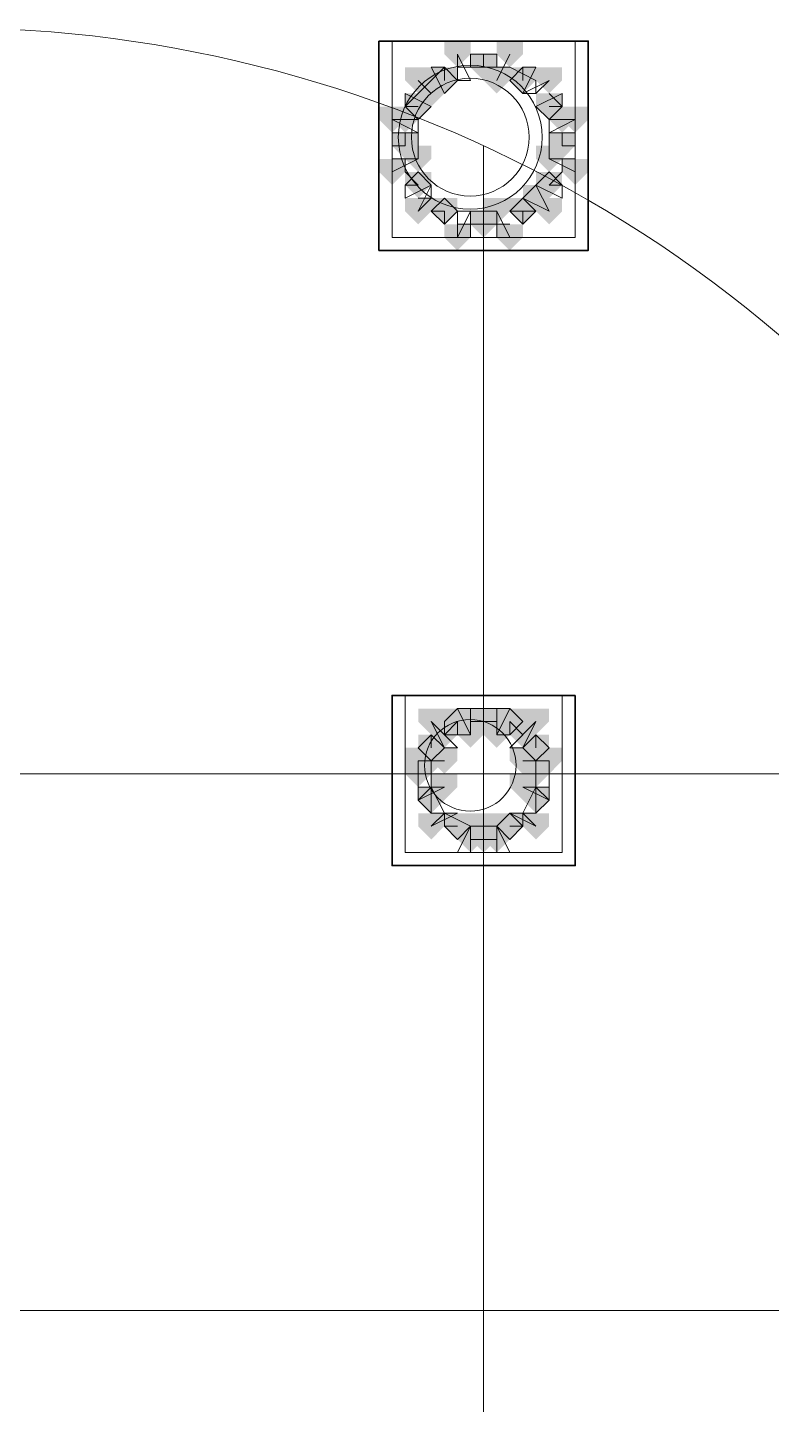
# Model space of a CAD drawing. Header units: millimetres. Extents: x 2315 to 4619, y 1334 to 1897.
# Drawn here: x 3836.4 to 3839.87, y 1541.26 to 1547.68 of the extents above; entities that cross this region are included whole.
import ezdxf

# ---------------------------------------------------------------- set-up
doc = ezdxf.new("R2010")
doc.units = ezdxf.units.MM
for name, color, linetype, true_color in [('PDF_10', 7, 'Continuous', 0x00b85c), ('PDF_AXIS', 7, 'Continuous', 0x00b85c), ('PDF_柱构件', 7, 'Continuous', 0x00b85c), ('PDF_转运站初步方案', 7, 'Continuous', 0x00b85c)]:
    doc.layers.add(name, color=color, linetype=linetype, true_color=true_color)
doc.layers.add('PDF_中心线层', color=1, linetype='Continuous')
doc.layers.add('PDF_粗实线层', color=7, linetype='Continuous')

msp = doc.modelspace()

# ---------------------------------------------------------------- hatches: boundary and pattern name
at = {"layer": 'PDF_10', "transparency": 33554559}
for points in [[(3838.5306, 1547.5601), (3838.4695, 1547.5601), (3838.4695, 1547.499), (3838.5306, 1547.4379), (3838.5917, 1547.499), (3838.5917, 1547.5601)], [(3838.5306, 1547.5601), (3838.4695, 1547.5601), (3838.4695, 1547.499), (3838.5306, 1547.4379), (3838.5917, 1547.499), (3838.5917, 1547.5601)], [(3838.3473, 1547.499), (3838.2862, 1547.499), (3838.2862, 1547.4379), (3838.3473, 1547.3768), (3838.4084, 1547.4379), (3838.4084, 1547.499)], [(3838.3473, 1547.499), (3838.2862, 1547.499), (3838.2862, 1547.4379), (3838.3473, 1547.3768), (3838.4084, 1547.4379), (3838.4084, 1547.499)], [(3838.7138, 1547.499), (3838.6527, 1547.499), (3838.6527, 1547.4379), (3838.7138, 1547.3768), (3838.7749, 1547.4379), (3838.7749, 1547.499)], [(3838.7138, 1547.499), (3838.6527, 1547.499), (3838.6527, 1547.4379), (3838.7138, 1547.3768), (3838.7749, 1547.4379), (3838.7749, 1547.499)], [(3838.2252, 1547.3768), (3838.1641, 1547.3768), (3838.1641, 1547.3157), (3838.2252, 1547.2547), (3838.2862, 1547.3157), (3838.2862, 1547.3768)], [(3838.2252, 1547.3768), (3838.1641, 1547.3768), (3838.1641, 1547.3157), (3838.2252, 1547.2547), (3838.2862, 1547.3157), (3838.2862, 1547.3768)], [(3838.836, 1547.3768), (3838.7749, 1547.3768), (3838.7749, 1547.3157), (3838.836, 1547.2547), (3838.8971, 1547.3157), (3838.8971, 1547.3768)], [(3838.836, 1547.3768), (3838.7749, 1547.3768), (3838.7749, 1547.3157), (3838.836, 1547.2547), (3838.8971, 1547.3157), (3838.8971, 1547.3768)], [(3838.1641, 1547.1936), (3838.103, 1547.1936), (3838.103, 1547.1325), (3838.1641, 1547.0714), (3838.2252, 1547.1325), (3838.2252, 1547.1936)], [(3838.1641, 1547.1936), (3838.103, 1547.1936), (3838.103, 1547.1325), (3838.1641, 1547.0714), (3838.2252, 1547.1325), (3838.2252, 1547.1936)], [(3838.8971, 1547.1936), (3838.836, 1547.1936), (3838.836, 1547.1325), (3838.8971, 1547.0714), (3838.9581, 1547.1325), (3838.9581, 1547.1936)], [(3838.8971, 1547.1936), (3838.836, 1547.1936), (3838.836, 1547.1325), (3838.8971, 1547.0714), (3838.9581, 1547.1325), (3838.9581, 1547.1936)], [(3838.2252, 1547.0103), (3838.1641, 1547.0103), (3838.1641, 1546.9493), (3838.2252, 1546.8882), (3838.2862, 1546.9493), (3838.2862, 1547.0103)], [(3838.2252, 1547.0103), (3838.1641, 1547.0103), (3838.1641, 1546.9493), (3838.2252, 1546.8882), (3838.2862, 1546.9493), (3838.2862, 1547.0103)], [(3838.836, 1547.0103), (3838.7749, 1547.0103), (3838.7749, 1546.9493), (3838.836, 1546.8882), (3838.8971, 1546.9493), (3838.8971, 1547.0103)], [(3838.836, 1547.0103), (3838.7749, 1547.0103), (3838.7749, 1546.9493), (3838.836, 1546.8882), (3838.8971, 1546.9493), (3838.8971, 1547.0103)], [(3838.3473, 1546.8882), (3838.2862, 1546.8882), (3838.2862, 1546.8271), (3838.3473, 1546.766), (3838.4084, 1546.8271), (3838.4084, 1546.8882)], [(3838.3473, 1546.8882), (3838.2862, 1546.8882), (3838.2862, 1546.8271), (3838.3473, 1546.766), (3838.4084, 1546.8271), (3838.4084, 1546.8882)], [(3838.7138, 1546.8882), (3838.6527, 1546.8882), (3838.6527, 1546.8271), (3838.7138, 1546.766), (3838.7749, 1546.8271), (3838.7749, 1546.8882)], [(3838.7138, 1546.8882), (3838.6527, 1546.8882), (3838.6527, 1546.8271), (3838.7138, 1546.766), (3838.7749, 1546.8271), (3838.7749, 1546.8882)], [(3838.5306, 1546.8271), (3838.4695, 1546.8271), (3838.4695, 1546.766), (3838.5306, 1546.7049), (3838.5917, 1546.766), (3838.5917, 1546.8271)], [(3838.5306, 1546.8271), (3838.4695, 1546.8271), (3838.4695, 1546.766), (3838.5306, 1546.7049), (3838.5917, 1546.766), (3838.5917, 1546.8271)], [(3838.5306, 1546.8271), (3838.4695, 1546.8271), (3838.4695, 1546.766), (3838.5306, 1546.7049), (3838.5917, 1546.766), (3838.5917, 1546.8271)], [(3838.4084, 1544.506), (3838.3473, 1544.506), (3838.3473, 1544.4449), (3838.4084, 1544.3839), (3838.4695, 1544.4449), (3838.4695, 1544.506)], [(3838.4084, 1544.506), (3838.3473, 1544.506), (3838.3473, 1544.4449), (3838.4084, 1544.3839), (3838.4695, 1544.4449), (3838.4695, 1544.506)], [(3838.5306, 1544.506), (3838.4695, 1544.506), (3838.4695, 1544.4449), (3838.5306, 1544.3839), (3838.5917, 1544.4449), (3838.5917, 1544.506)], [(3838.5306, 1544.506), (3838.4695, 1544.506), (3838.4695, 1544.4449), (3838.5306, 1544.3839), (3838.5917, 1544.4449), (3838.5917, 1544.506)], [(3838.6527, 1544.506), (3838.5917, 1544.506), (3838.5917, 1544.4449), (3838.6527, 1544.3839), (3838.7138, 1544.4449), (3838.7138, 1544.506)], [(3838.6527, 1544.506), (3838.5917, 1544.506), (3838.5917, 1544.4449), (3838.6527, 1544.3839), (3838.7138, 1544.4449), (3838.7138, 1544.506)], [(3838.2862, 1544.3839), (3838.2252, 1544.3839), (3838.2252, 1544.3228), (3838.2862, 1544.2617), (3838.3473, 1544.3228), (3838.3473, 1544.3839)], [(3838.2862, 1544.3839), (3838.2252, 1544.3839), (3838.2252, 1544.3228), (3838.2862, 1544.2617), (3838.3473, 1544.3228), (3838.3473, 1544.3839)], [(3838.2862, 1544.3839), (3838.2252, 1544.3839), (3838.2252, 1544.3228), (3838.2862, 1544.2617), (3838.3473, 1544.3228), (3838.3473, 1544.3839)], [(3838.7749, 1544.3839), (3838.7138, 1544.3839), (3838.7138, 1544.3228), (3838.7749, 1544.2617), (3838.836, 1544.3228), (3838.836, 1544.3839)], [(3838.7749, 1544.3839), (3838.7138, 1544.3839), (3838.7138, 1544.3228), (3838.7749, 1544.2617), (3838.836, 1544.3228), (3838.836, 1544.3839)], [(3838.7749, 1544.3839), (3838.7138, 1544.3839), (3838.7138, 1544.3228), (3838.7749, 1544.2617), (3838.836, 1544.3228), (3838.836, 1544.3839)], [(3838.2252, 1544.2617), (3838.1641, 1544.2617), (3838.1641, 1544.2006), (3838.2252, 1544.1395), (3838.2862, 1544.2006), (3838.2862, 1544.2617)], [(3838.2252, 1544.2617), (3838.1641, 1544.2617), (3838.1641, 1544.2006), (3838.2252, 1544.1395), (3838.2862, 1544.2006), (3838.2862, 1544.2617)], [(3838.7749, 1544.2617), (3838.7138, 1544.2617), (3838.7138, 1544.2006), (3838.7749, 1544.1395), (3838.836, 1544.2006), (3838.836, 1544.2617)], [(3838.7749, 1544.2617), (3838.7138, 1544.2617), (3838.7138, 1544.2006), (3838.7749, 1544.1395), (3838.836, 1544.2006), (3838.836, 1544.2617)], [(3838.2862, 1544.1395), (3838.2252, 1544.1395), (3838.2252, 1544.0784), (3838.2862, 1544.0174), (3838.3473, 1544.0784), (3838.3473, 1544.1395)], [(3838.2862, 1544.1395), (3838.2252, 1544.1395), (3838.2252, 1544.0784), (3838.2862, 1544.0174), (3838.3473, 1544.0784), (3838.3473, 1544.1395)], [(3838.7749, 1544.1395), (3838.7138, 1544.1395), (3838.7138, 1544.0784), (3838.7749, 1544.0174), (3838.836, 1544.0784), (3838.836, 1544.1395)], [(3838.7749, 1544.1395), (3838.7138, 1544.1395), (3838.7138, 1544.0784), (3838.7749, 1544.0174), (3838.836, 1544.0784), (3838.836, 1544.1395)], [(3838.4084, 1544.0174), (3838.3473, 1544.0174), (3838.3473, 1543.9563), (3838.4084, 1543.8952), (3838.4695, 1543.9563), (3838.4695, 1544.0174)], [(3838.4084, 1544.0174), (3838.3473, 1544.0174), (3838.3473, 1543.9563), (3838.4084, 1543.8952), (3838.4695, 1543.9563), (3838.4695, 1544.0174)], [(3838.4084, 1544.0174), (3838.3473, 1544.0174), (3838.3473, 1543.9563), (3838.4084, 1543.8952), (3838.4695, 1543.9563), (3838.4695, 1544.0174)], [(3838.6527, 1544.0174), (3838.5917, 1544.0174), (3838.5917, 1543.9563), (3838.6527, 1543.8952), (3838.7138, 1543.9563), (3838.7138, 1544.0174)], [(3838.6527, 1544.0174), (3838.5917, 1544.0174), (3838.5917, 1543.9563), (3838.6527, 1543.8952), (3838.7138, 1543.9563), (3838.7138, 1544.0174)], [(3838.6527, 1544.0174), (3838.5917, 1544.0174), (3838.5917, 1543.9563), (3838.6527, 1543.8952), (3838.7138, 1543.9563), (3838.7138, 1544.0174)], [(3838.5306, 1543.9563), (3838.4695, 1543.9563), (3838.4695, 1543.8952), (3838.5306, 1543.8341), (3838.5917, 1543.8952), (3838.5917, 1543.9563)], [(3838.5306, 1543.9563), (3838.4695, 1543.9563), (3838.4695, 1543.8952), (3838.5306, 1543.8341), (3838.5917, 1543.8952), (3838.5917, 1543.9563)]]:
    msp.add_hatch(color=6, dxfattribs=at).paths.add_polyline_path(points)
at = {"layer": 'PDF_柱构件', "transparency": 33554559}
for points in [[(3838.4084, 1547.6211), (3838.3473, 1547.6211), (3838.3473, 1547.5601), (3838.4084, 1547.499), (3838.4695, 1547.5601), (3838.4695, 1547.6211)], [(3838.6527, 1547.6211), (3838.5917, 1547.6211), (3838.5917, 1547.5601), (3838.6527, 1547.499), (3838.7138, 1547.5601), (3838.7138, 1547.6211)], [(3838.2252, 1547.499), (3838.1641, 1547.499), (3838.1641, 1547.4379), (3838.2252, 1547.3768), (3838.2862, 1547.4379), (3838.2862, 1547.499)], [(3838.5917, 1547.499), (3838.5306, 1547.499), (3838.5306, 1547.4379), (3838.5917, 1547.3768), (3838.6527, 1547.4379), (3838.6527, 1547.499)], [(3838.836, 1547.499), (3838.7749, 1547.499), (3838.7749, 1547.4379), (3838.836, 1547.3768), (3838.8971, 1547.4379), (3838.8971, 1547.499)], [(3838.2862, 1547.4379), (3838.2252, 1547.4379), (3838.2252, 1547.3768), (3838.2862, 1547.3157), (3838.3473, 1547.3768), (3838.3473, 1547.4379)], [(3838.103, 1547.3157), (3838.0419, 1547.3157), (3838.0419, 1547.2547), (3838.103, 1547.1936), (3838.1641, 1547.2547), (3838.1641, 1547.3157)], [(3838.1641, 1547.3157), (3838.103, 1547.3157), (3838.103, 1547.2547), (3838.1641, 1547.1936), (3838.2252, 1547.2547), (3838.2252, 1547.3157)], [(3838.8971, 1547.3157), (3838.836, 1547.3157), (3838.836, 1547.2547), (3838.8971, 1547.1936), (3838.9581, 1547.2547), (3838.9581, 1547.3157)], [(3838.9581, 1547.3157), (3838.8971, 1547.3157), (3838.8971, 1547.2547), (3838.9581, 1547.1936), (3839.0192, 1547.2547), (3839.0192, 1547.3157)], [(3838.2252, 1547.1325), (3838.1641, 1547.1325), (3838.1641, 1547.0714), (3838.2252, 1547.0103), (3838.2862, 1547.0714), (3838.2862, 1547.1325)], [(3838.836, 1547.1325), (3838.7749, 1547.1325), (3838.7749, 1547.0714), (3838.836, 1547.0103), (3838.8971, 1547.0714), (3838.8971, 1547.1325)], [(3838.103, 1547.0714), (3838.0419, 1547.0714), (3838.0419, 1547.0103), (3838.103, 1546.9493), (3838.1641, 1547.0103), (3838.1641, 1547.0714)], [(3838.9581, 1547.0714), (3838.8971, 1547.0714), (3838.8971, 1547.0103), (3838.9581, 1546.9493), (3839.0192, 1547.0103), (3839.0192, 1547.0714)], [(3838.7749, 1546.9493), (3838.7138, 1546.9493), (3838.7138, 1546.8882), (3838.7749, 1546.8271), (3838.836, 1546.8882), (3838.836, 1546.9493)], [(3838.2252, 1546.8882), (3838.1641, 1546.8882), (3838.1641, 1546.8271), (3838.2252, 1546.766), (3838.2862, 1546.8271), (3838.2862, 1546.8882)], [(3838.5917, 1546.8882), (3838.5306, 1546.8882), (3838.5306, 1546.8271), (3838.5917, 1546.766), (3838.6527, 1546.8271), (3838.6527, 1546.8882)], [(3838.836, 1546.8882), (3838.7749, 1546.8882), (3838.7749, 1546.8271), (3838.836, 1546.766), (3838.8971, 1546.8271), (3838.8971, 1546.8882)], [(3838.4084, 1546.766), (3838.3473, 1546.766), (3838.3473, 1546.7049), (3838.4084, 1546.6439), (3838.4695, 1546.7049), (3838.4695, 1546.766)], [(3838.6527, 1546.766), (3838.5917, 1546.766), (3838.5917, 1546.7049), (3838.6527, 1546.6439), (3838.7138, 1546.7049), (3838.7138, 1546.766)], [(3838.2862, 1544.506), (3838.2252, 1544.506), (3838.2252, 1544.4449), (3838.2862, 1544.3839), (3838.3473, 1544.4449), (3838.3473, 1544.506)], [(3838.4695, 1544.506), (3838.4084, 1544.506), (3838.4084, 1544.4449), (3838.4695, 1544.3839), (3838.5306, 1544.4449), (3838.5306, 1544.506)], [(3838.5917, 1544.506), (3838.5306, 1544.506), (3838.5306, 1544.4449), (3838.5917, 1544.3839), (3838.6527, 1544.4449), (3838.6527, 1544.506)], [(3838.7749, 1544.506), (3838.7138, 1544.506), (3838.7138, 1544.4449), (3838.7749, 1544.3839), (3838.836, 1544.4449), (3838.836, 1544.506)], [(3838.3473, 1544.4449), (3838.2862, 1544.4449), (3838.2862, 1544.3839), (3838.3473, 1544.3228), (3838.4084, 1544.3839), (3838.4084, 1544.4449)], [(3838.4695, 1544.4449), (3838.4084, 1544.4449), (3838.4084, 1544.3839), (3838.4695, 1544.3228), (3838.5306, 1544.3839), (3838.5306, 1544.4449)], [(3838.5917, 1544.4449), (3838.5306, 1544.4449), (3838.5306, 1544.3839), (3838.5917, 1544.3228), (3838.6527, 1544.3839), (3838.6527, 1544.4449)], [(3838.7138, 1544.4449), (3838.6527, 1544.4449), (3838.6527, 1544.3839), (3838.7138, 1544.3228), (3838.7749, 1544.3839), (3838.7749, 1544.4449)], [(3838.2252, 1544.3228), (3838.1641, 1544.3228), (3838.1641, 1544.2617), (3838.2252, 1544.2006), (3838.2862, 1544.2617), (3838.2862, 1544.3228)], [(3838.2862, 1544.3228), (3838.2252, 1544.3228), (3838.2252, 1544.2617), (3838.2862, 1544.2006), (3838.3473, 1544.2617), (3838.3473, 1544.3228)], [(3838.3473, 1544.3228), (3838.2862, 1544.3228), (3838.2862, 1544.2617), (3838.3473, 1544.2006), (3838.4084, 1544.2617), (3838.4084, 1544.3228)], [(3838.7138, 1544.3228), (3838.6527, 1544.3228), (3838.6527, 1544.2617), (3838.7138, 1544.2006), (3838.7749, 1544.2617), (3838.7749, 1544.3228)], [(3838.7749, 1544.3228), (3838.7138, 1544.3228), (3838.7138, 1544.2617), (3838.7749, 1544.2006), (3838.836, 1544.2617), (3838.836, 1544.3228)], [(3838.836, 1544.3228), (3838.7749, 1544.3228), (3838.7749, 1544.2617), (3838.836, 1544.2006), (3838.8971, 1544.2617), (3838.8971, 1544.3228)], [(3838.3473, 1544.2006), (3838.2862, 1544.2006), (3838.2862, 1544.1395), (3838.3473, 1544.0784), (3838.4084, 1544.1395), (3838.4084, 1544.2006)], [(3838.7138, 1544.2006), (3838.6527, 1544.2006), (3838.6527, 1544.1395), (3838.7138, 1544.0784), (3838.7749, 1544.1395), (3838.7749, 1544.2006)], [(3838.2862, 1544.0174), (3838.2252, 1544.0174), (3838.2252, 1543.9563), (3838.2862, 1543.8952), (3838.3473, 1543.9563), (3838.3473, 1544.0174)], [(3838.4695, 1544.0174), (3838.4084, 1544.0174), (3838.4084, 1543.9563), (3838.4695, 1543.8952), (3838.5306, 1543.9563), (3838.5306, 1544.0174)], [(3838.5917, 1544.0174), (3838.5306, 1544.0174), (3838.5306, 1543.9563), (3838.5917, 1543.8952), (3838.6527, 1543.9563), (3838.6527, 1544.0174)], [(3838.7749, 1544.0174), (3838.7138, 1544.0174), (3838.7138, 1543.9563), (3838.7749, 1543.8952), (3838.836, 1543.9563), (3838.836, 1544.0174)], [(3838.4695, 1543.9563), (3838.4084, 1543.9563), (3838.4084, 1543.8952), (3838.4695, 1543.8341), (3838.5306, 1543.8952), (3838.5306, 1543.9563)], [(3838.5917, 1543.9563), (3838.5306, 1543.9563), (3838.5306, 1543.8952), (3838.5917, 1543.8341), (3838.6527, 1543.8952), (3838.6527, 1543.9563)]]:
    msp.add_hatch(color=6, dxfattribs=at).paths.add_polyline_path(points)
at = {"layer": 'PDF_转运站初步方案', "transparency": 33554559}
for points in [[(3838.5306, 1547.5601), (3838.4695, 1547.5601), (3838.4695, 1547.499), (3838.5306, 1547.4379), (3838.5917, 1547.499), (3838.5917, 1547.5601)], [(3838.5306, 1547.5601), (3838.4695, 1547.5601), (3838.4695, 1547.499), (3838.5306, 1547.4379), (3838.5917, 1547.499), (3838.5917, 1547.5601)], [(3838.3473, 1547.499), (3838.2862, 1547.499), (3838.2862, 1547.4379), (3838.3473, 1547.3768), (3838.4084, 1547.4379), (3838.4084, 1547.499)], [(3838.3473, 1547.499), (3838.2862, 1547.499), (3838.2862, 1547.4379), (3838.3473, 1547.3768), (3838.4084, 1547.4379), (3838.4084, 1547.499)], [(3838.7138, 1547.499), (3838.6527, 1547.499), (3838.6527, 1547.4379), (3838.7138, 1547.3768), (3838.7749, 1547.4379), (3838.7749, 1547.499)], [(3838.7138, 1547.499), (3838.6527, 1547.499), (3838.6527, 1547.4379), (3838.7138, 1547.3768), (3838.7749, 1547.4379), (3838.7749, 1547.499)], [(3838.2252, 1547.3768), (3838.1641, 1547.3768), (3838.1641, 1547.3157), (3838.2252, 1547.2547), (3838.2862, 1547.3157), (3838.2862, 1547.3768)], [(3838.2252, 1547.3768), (3838.1641, 1547.3768), (3838.1641, 1547.3157), (3838.2252, 1547.2547), (3838.2862, 1547.3157), (3838.2862, 1547.3768)], [(3838.836, 1547.3768), (3838.7749, 1547.3768), (3838.7749, 1547.3157), (3838.836, 1547.2547), (3838.8971, 1547.3157), (3838.8971, 1547.3768)], [(3838.836, 1547.3768), (3838.7749, 1547.3768), (3838.7749, 1547.3157), (3838.836, 1547.2547), (3838.8971, 1547.3157), (3838.8971, 1547.3768)], [(3838.1641, 1547.1936), (3838.103, 1547.1936), (3838.103, 1547.1325), (3838.1641, 1547.0714), (3838.2252, 1547.1325), (3838.2252, 1547.1936)], [(3838.1641, 1547.1936), (3838.103, 1547.1936), (3838.103, 1547.1325), (3838.1641, 1547.0714), (3838.2252, 1547.1325), (3838.2252, 1547.1936)], [(3838.8971, 1547.1936), (3838.836, 1547.1936), (3838.836, 1547.1325), (3838.8971, 1547.0714), (3838.9581, 1547.1325), (3838.9581, 1547.1936)], [(3838.8971, 1547.1936), (3838.836, 1547.1936), (3838.836, 1547.1325), (3838.8971, 1547.0714), (3838.9581, 1547.1325), (3838.9581, 1547.1936)], [(3838.2252, 1547.0103), (3838.1641, 1547.0103), (3838.1641, 1546.9493), (3838.2252, 1546.8882), (3838.2862, 1546.9493), (3838.2862, 1547.0103)], [(3838.2252, 1547.0103), (3838.1641, 1547.0103), (3838.1641, 1546.9493), (3838.2252, 1546.8882), (3838.2862, 1546.9493), (3838.2862, 1547.0103)], [(3838.836, 1547.0103), (3838.7749, 1547.0103), (3838.7749, 1546.9493), (3838.836, 1546.8882), (3838.8971, 1546.9493), (3838.8971, 1547.0103)], [(3838.836, 1547.0103), (3838.7749, 1547.0103), (3838.7749, 1546.9493), (3838.836, 1546.8882), (3838.8971, 1546.9493), (3838.8971, 1547.0103)], [(3838.3473, 1546.8882), (3838.2862, 1546.8882), (3838.2862, 1546.8271), (3838.3473, 1546.766), (3838.4084, 1546.8271), (3838.4084, 1546.8882)], [(3838.3473, 1546.8882), (3838.2862, 1546.8882), (3838.2862, 1546.8271), (3838.3473, 1546.766), (3838.4084, 1546.8271), (3838.4084, 1546.8882)], [(3838.7138, 1546.8882), (3838.6527, 1546.8882), (3838.6527, 1546.8271), (3838.7138, 1546.766), (3838.7749, 1546.8271), (3838.7749, 1546.8882)], [(3838.7138, 1546.8882), (3838.6527, 1546.8882), (3838.6527, 1546.8271), (3838.7138, 1546.766), (3838.7749, 1546.8271), (3838.7749, 1546.8882)], [(3838.5306, 1546.8271), (3838.4695, 1546.8271), (3838.4695, 1546.766), (3838.5306, 1546.7049), (3838.5917, 1546.766), (3838.5917, 1546.8271)], [(3838.5306, 1546.8271), (3838.4695, 1546.8271), (3838.4695, 1546.766), (3838.5306, 1546.7049), (3838.5917, 1546.766), (3838.5917, 1546.8271)], [(3838.4084, 1544.506), (3838.3473, 1544.506), (3838.3473, 1544.4449), (3838.4084, 1544.3839), (3838.4695, 1544.4449), (3838.4695, 1544.506)], [(3838.4084, 1544.506), (3838.3473, 1544.506), (3838.3473, 1544.4449), (3838.4084, 1544.3839), (3838.4695, 1544.4449), (3838.4695, 1544.506)], [(3838.5306, 1544.506), (3838.4695, 1544.506), (3838.4695, 1544.4449), (3838.5306, 1544.3839), (3838.5917, 1544.4449), (3838.5917, 1544.506)], [(3838.5306, 1544.506), (3838.4695, 1544.506), (3838.4695, 1544.4449), (3838.5306, 1544.3839), (3838.5917, 1544.4449), (3838.5917, 1544.506)], [(3838.6527, 1544.506), (3838.5917, 1544.506), (3838.5917, 1544.4449), (3838.6527, 1544.3839), (3838.7138, 1544.4449), (3838.7138, 1544.506)], [(3838.6527, 1544.506), (3838.5917, 1544.506), (3838.5917, 1544.4449), (3838.6527, 1544.3839), (3838.7138, 1544.4449), (3838.7138, 1544.506)], [(3838.2862, 1544.3839), (3838.2252, 1544.3839), (3838.2252, 1544.3228), (3838.2862, 1544.2617), (3838.3473, 1544.3228), (3838.3473, 1544.3839)], [(3838.2862, 1544.3839), (3838.2252, 1544.3839), (3838.2252, 1544.3228), (3838.2862, 1544.2617), (3838.3473, 1544.3228), (3838.3473, 1544.3839)], [(3838.7749, 1544.3839), (3838.7138, 1544.3839), (3838.7138, 1544.3228), (3838.7749, 1544.2617), (3838.836, 1544.3228), (3838.836, 1544.3839)], [(3838.7749, 1544.3839), (3838.7138, 1544.3839), (3838.7138, 1544.3228), (3838.7749, 1544.2617), (3838.836, 1544.3228), (3838.836, 1544.3839)], [(3838.2252, 1544.2617), (3838.1641, 1544.2617), (3838.1641, 1544.2006), (3838.2252, 1544.1395), (3838.2862, 1544.2006), (3838.2862, 1544.2617)], [(3838.2252, 1544.2617), (3838.1641, 1544.2617), (3838.1641, 1544.2006), (3838.2252, 1544.1395), (3838.2862, 1544.2006), (3838.2862, 1544.2617)], [(3838.7749, 1544.2617), (3838.7138, 1544.2617), (3838.7138, 1544.2006), (3838.7749, 1544.1395), (3838.836, 1544.2006), (3838.836, 1544.2617)], [(3838.7749, 1544.2617), (3838.7138, 1544.2617), (3838.7138, 1544.2006), (3838.7749, 1544.1395), (3838.836, 1544.2006), (3838.836, 1544.2617)], [(3838.2862, 1544.1395), (3838.2252, 1544.1395), (3838.2252, 1544.0784), (3838.2862, 1544.0174), (3838.3473, 1544.0784), (3838.3473, 1544.1395)], [(3838.2862, 1544.1395), (3838.2252, 1544.1395), (3838.2252, 1544.0784), (3838.2862, 1544.0174), (3838.3473, 1544.0784), (3838.3473, 1544.1395)], [(3838.7749, 1544.1395), (3838.7138, 1544.1395), (3838.7138, 1544.0784), (3838.7749, 1544.0174), (3838.836, 1544.0784), (3838.836, 1544.1395)], [(3838.7749, 1544.1395), (3838.7138, 1544.1395), (3838.7138, 1544.0784), (3838.7749, 1544.0174), (3838.836, 1544.0784), (3838.836, 1544.1395)], [(3838.4084, 1544.0174), (3838.3473, 1544.0174), (3838.3473, 1543.9563), (3838.4084, 1543.8952), (3838.4695, 1543.9563), (3838.4695, 1544.0174)], [(3838.4084, 1544.0174), (3838.3473, 1544.0174), (3838.3473, 1543.9563), (3838.4084, 1543.8952), (3838.4695, 1543.9563), (3838.4695, 1544.0174)], [(3838.6527, 1544.0174), (3838.5917, 1544.0174), (3838.5917, 1543.9563), (3838.6527, 1543.8952), (3838.7138, 1543.9563), (3838.7138, 1544.0174)], [(3838.6527, 1544.0174), (3838.5917, 1544.0174), (3838.5917, 1543.9563), (3838.6527, 1543.8952), (3838.7138, 1543.9563), (3838.7138, 1544.0174)], [(3838.5306, 1543.9563), (3838.4695, 1543.9563), (3838.4695, 1543.8952), (3838.5306, 1543.8341), (3838.5917, 1543.8952), (3838.5917, 1543.9563)], [(3838.5306, 1543.9563), (3838.4695, 1543.9563), (3838.4695, 1543.8952), (3838.5306, 1543.8341), (3838.5917, 1543.8952), (3838.5917, 1543.9563)]]:
    msp.add_hatch(color=6, dxfattribs=at).paths.add_polyline_path(points)

# ---------------------------------------------------------------- linework, layer by layer
at = {"layer": 'PDF_10', "color": 6, "lineweight": 18}
for points in [[(3838.5306, 1547.499), (3838.5306, 1547.5601)], [(3838.2862, 1547.4379), (3838.3473, 1547.499), (3838.3473, 1547.4379)], [(3838.4695, 1547.499), (3838.5917, 1547.499)], [(3838.6527, 1547.499), (3838.7749, 1547.4379)], [(3838.7138, 1547.4379), (3838.7138, 1547.499)], [(3838.2252, 1547.3157), (3838.1641, 1547.3157), (3838.2252, 1547.3768)], [(3838.836, 1547.3768), (3838.8971, 1547.3157), (3838.836, 1547.3157)], [(3838.103, 1547.1325), (3838.1641, 1547.1325), (3838.1641, 1547.1936)], [(3838.8971, 1547.1936), (3838.8971, 1547.1325), (3838.9581, 1547.1325)], [(3838.1641, 1546.9493), (3838.2252, 1546.9493), (3838.1641, 1547.0103)], [(3838.8971, 1547.0103), (3838.836, 1546.9493), (3838.8971, 1546.9493)], [(3838.3473, 1546.766), (3838.3473, 1546.8271), (3838.2862, 1546.8271)], [(3838.7749, 1546.8271), (3838.6527, 1546.8271)], [(3838.7138, 1546.8271), (3838.7138, 1546.766)], [(3838.5917, 1546.766), (3838.4695, 1546.766)], [(3838.5306, 1544.4449), (3838.5306, 1544.506)], [(3838.4084, 1544.3839), (3838.4084, 1544.4449), (3838.3473, 1544.3839)], [(3838.5917, 1544.4449), (3838.4695, 1544.4449)], [(3838.7138, 1544.3839), (3838.6527, 1544.4449), (3838.6527, 1544.3839)], [(3838.2862, 1544.3839), (3838.2862, 1544.3228)], [(3838.7749, 1544.3228), (3838.7749, 1544.3839)], [(3838.2862, 1544.2006), (3838.2252, 1544.2006), (3838.2252, 1544.1395)], [(3838.7749, 1544.1395), (3838.7749, 1544.2006), (3838.836, 1544.2006)], [(3838.2862, 1544.0174), (3838.2862, 1544.0784), (3838.2862, 1544.0174)], [(3838.7749, 1544.0174), (3838.7749, 1544.0784), (3838.7749, 1544.0174)], [(3838.3473, 1543.9563), (3838.4084, 1543.9563)], [(3838.5306, 1543.9563), (3838.5306, 1543.8952)], [(3838.6527, 1543.9563), (3838.7138, 1543.9563)], [(3838.4695, 1543.8952), (3838.5917, 1543.8952)]]:
    msp.add_lwpolyline(points, dxfattribs=at)
at = {"layer": 'PDF_AXIS', "color": 6, "lineweight": 18}
for points in [[(3838.103, 1547.6211), (3838.103, 1546.7049), (3838.9581, 1546.7049), (3838.9581, 1547.6211)], [(3838.8971, 1544.5671), (3838.8971, 1543.8341), (3838.1641, 1543.8341), (3838.1641, 1544.5671)]]:
    msp.add_lwpolyline(points, close=True, dxfattribs=at)
at = {"layer": 'PDF_中心线层', "color": 6, "lineweight": 18}
for points in [[(3838.5306, 1547.1325), (3838.5306, 1536.2601)], [(3830.59, 1544.2006), (3841.4625, 1544.2006)], [(3842.0122, 1541.6963), (3830.0403, 1541.6963), (3842.0122, 1541.6963)]]:
    msp.add_lwpolyline(points, dxfattribs=at)
msp.add_arc((3836.0184, 1541.6905), 5.9938, 0.05486, 119.86945, dxfattribs=at)
at = {"layer": 'PDF_柱构件', "color": 6, "lineweight": 18}
for points in [[(3838.4084, 1547.5601), (3838.4084, 1547.4379), (3838.4695, 1547.4379)], [(3838.4695, 1547.499), (3838.5917, 1547.499), (3838.5917, 1547.5601), (3838.4695, 1547.5601)], [(3838.6527, 1547.5601), (3838.5917, 1547.4379)], [(3838.3473, 1547.3768), (3838.4084, 1547.4379), (3838.3473, 1547.499), (3838.2862, 1547.499)], [(3838.6527, 1547.4379), (3838.7138, 1547.3768), (3838.7749, 1547.499), (3838.7138, 1547.499)], [(3838.2252, 1547.4379), (3838.2862, 1547.3768)], [(3838.836, 1547.4379), (3838.7138, 1547.3768), (3838.7749, 1547.3768)], [(3838.2252, 1547.2547), (3838.2862, 1547.3157), (3838.1641, 1547.3768), (3838.1641, 1547.3157)], [(3838.7749, 1547.3157), (3838.836, 1547.2547), (3838.8971, 1547.3157), (3838.8971, 1547.3768)], [(3838.103, 1547.2547), (3838.2252, 1547.1936), (3838.2252, 1547.2547)], [(3838.9581, 1547.2547), (3838.836, 1547.2547), (3838.836, 1547.1936)], [(3838.2252, 1547.0714), (3838.2252, 1547.1936), (3838.103, 1547.1936), (3838.103, 1547.0714)], [(3838.836, 1547.1936), (3838.836, 1547.0714), (3838.9581, 1547.0714), (3838.9581, 1547.1936)], [(3838.103, 1547.0103), (3838.2252, 1547.0714)], [(3838.9581, 1547.0103), (3838.836, 1547.0714)], [(3838.2862, 1546.9493), (3838.2252, 1547.0103), (3838.1641, 1546.9493), (3838.1641, 1546.8882)], [(3838.836, 1547.0103), (3838.7749, 1546.9493), (3838.8971, 1546.8882), (3838.8971, 1546.9493)], [(3838.2252, 1546.8271), (3838.2862, 1546.8882), (3838.2862, 1546.9493)], [(3838.836, 1546.8271), (3838.7749, 1546.9493), (3838.7138, 1546.8882)], [(3838.4084, 1546.8271), (3838.3473, 1546.8882), (3838.2862, 1546.8271), (3838.3473, 1546.766)], [(3838.7138, 1546.8882), (3838.6527, 1546.8271), (3838.7138, 1546.766), (3838.7749, 1546.8271)], [(3838.4084, 1546.7049), (3838.4695, 1546.8271), (3838.4084, 1546.8271)], [(3838.5917, 1546.8271), (3838.4695, 1546.8271), (3838.4695, 1546.7049), (3838.5917, 1546.7049)], [(3838.6527, 1546.7049), (3838.5917, 1546.8271)], [(3838.4695, 1544.3839), (3838.3473, 1544.3839), (3838.3473, 1544.4449), (3838.4084, 1544.506)], [(3838.4695, 1544.506), (3838.4695, 1544.3839), (3838.4084, 1544.506)], [(3838.5917, 1544.4449), (3838.4695, 1544.4449), (3838.4695, 1544.506), (3838.5917, 1544.506)], [(3838.6527, 1544.506), (3838.5917, 1544.3839), (3838.5917, 1544.506)], [(3838.6527, 1544.3839), (3838.5917, 1544.3839), (3838.6527, 1544.506), (3838.7138, 1544.4449)], [(3838.2862, 1544.4449), (3838.4084, 1544.3228), (3838.3473, 1544.3228)], [(3838.7749, 1544.4449), (3838.7138, 1544.3228), (3838.6527, 1544.3228)], [(3838.3473, 1544.3228), (3838.2862, 1544.2617), (3838.2252, 1544.3228), (3838.2862, 1544.3839)], [(3838.7749, 1544.2617), (3838.7138, 1544.3228), (3838.7749, 1544.3839), (3838.836, 1544.3228)], [(3838.2252, 1544.2617), (3838.3473, 1544.2617)], [(3838.2862, 1544.2617), (3838.2862, 1544.1395), (3838.2252, 1544.1395), (3838.2252, 1544.2617)], [(3838.836, 1544.2617), (3838.7138, 1544.2617)], [(3838.7749, 1544.1395), (3838.7749, 1544.2617), (3838.836, 1544.2617), (3838.836, 1544.1395)], [(3838.2252, 1544.1395), (3838.3473, 1544.1395), (3838.2252, 1544.0784)], [(3838.2862, 1544.1395), (3838.3473, 1544.0174), (3838.2862, 1544.0174), (3838.2252, 1544.0784)], [(3838.836, 1544.0784), (3838.7138, 1544.1395), (3838.836, 1544.1395)], [(3838.7138, 1544.0174), (3838.7749, 1544.1395), (3838.836, 1544.0784), (3838.7749, 1544.0174)], [(3838.2862, 1543.9563), (3838.3473, 1544.0174), (3838.4084, 1544.0174)], [(3838.3473, 1544.0174), (3838.4695, 1543.9563), (3838.4084, 1543.8952), (3838.3473, 1543.9563)], [(3838.5917, 1543.9563), (3838.6527, 1544.0174), (3838.7138, 1543.9563), (3838.6527, 1543.8952)], [(3838.7749, 1543.9563), (3838.6527, 1544.0174), (3838.7138, 1544.0174)], [(3838.4084, 1543.8341), (3838.4695, 1543.9563), (3838.4695, 1543.8341)], [(3838.4695, 1543.9563), (3838.5917, 1543.9563), (3838.5917, 1543.8952), (3838.4695, 1543.8952)], [(3838.5917, 1543.8341), (3838.5917, 1543.9563), (3838.6527, 1543.8341)]]:
    msp.add_lwpolyline(points, close=True, dxfattribs=at)
for points in [[(3838.4084, 1547.499), (3838.4695, 1547.499)], [(3838.5917, 1547.499), (3838.6527, 1547.499)], [(3838.2252, 1547.3768), (3838.2862, 1547.4379)], [(3838.7749, 1547.4379), (3838.7749, 1547.3768)], [(3838.1641, 1547.0103), (3838.1641, 1547.0714)], [(3838.8971, 1547.0714), (3838.8971, 1547.0103)], [(3838.2862, 1546.8882), (3838.2252, 1546.8882)], [(3838.4695, 1546.766), (3838.4084, 1546.766)], [(3838.6527, 1546.766), (3838.5917, 1546.766)], [(3838.2862, 1544.1395), (3838.2862, 1544.0784)], [(3838.7749, 1544.0784), (3838.7749, 1544.1395)], [(3838.3473, 1544.0174), (3838.3473, 1543.9563)], [(3838.7138, 1543.9563), (3838.7138, 1544.0174)]]:
    msp.add_lwpolyline(points, dxfattribs=at)
at = {"layer": 'PDF_粗实线层', "color": 6, "lineweight": 35}
for points in [[(3838.0419, 1547.6211), (3838.0419, 1546.6439), (3839.0192, 1546.6439), (3839.0192, 1547.6211)], [(3838.9581, 1544.5671), (3838.103, 1544.5671), (3838.103, 1543.773), (3838.9581, 1543.773)]]:
    msp.add_lwpolyline(points, close=True, dxfattribs=at)
at = {"layer": 'PDF_转运站初步方案', "color": 6, "lineweight": 18}
for centre, radius in [((3838.4681, 1547.1726), 0.3359), ((3838.4681, 1547.1726), 0.2749), ((3838.4681, 1544.2406), 0.2138), ((3838.4681, 1544.2406), 0.2138)]:
    msp.add_circle(centre, radius, dxfattribs=at)

doc.saveas('drawing.dxf')
